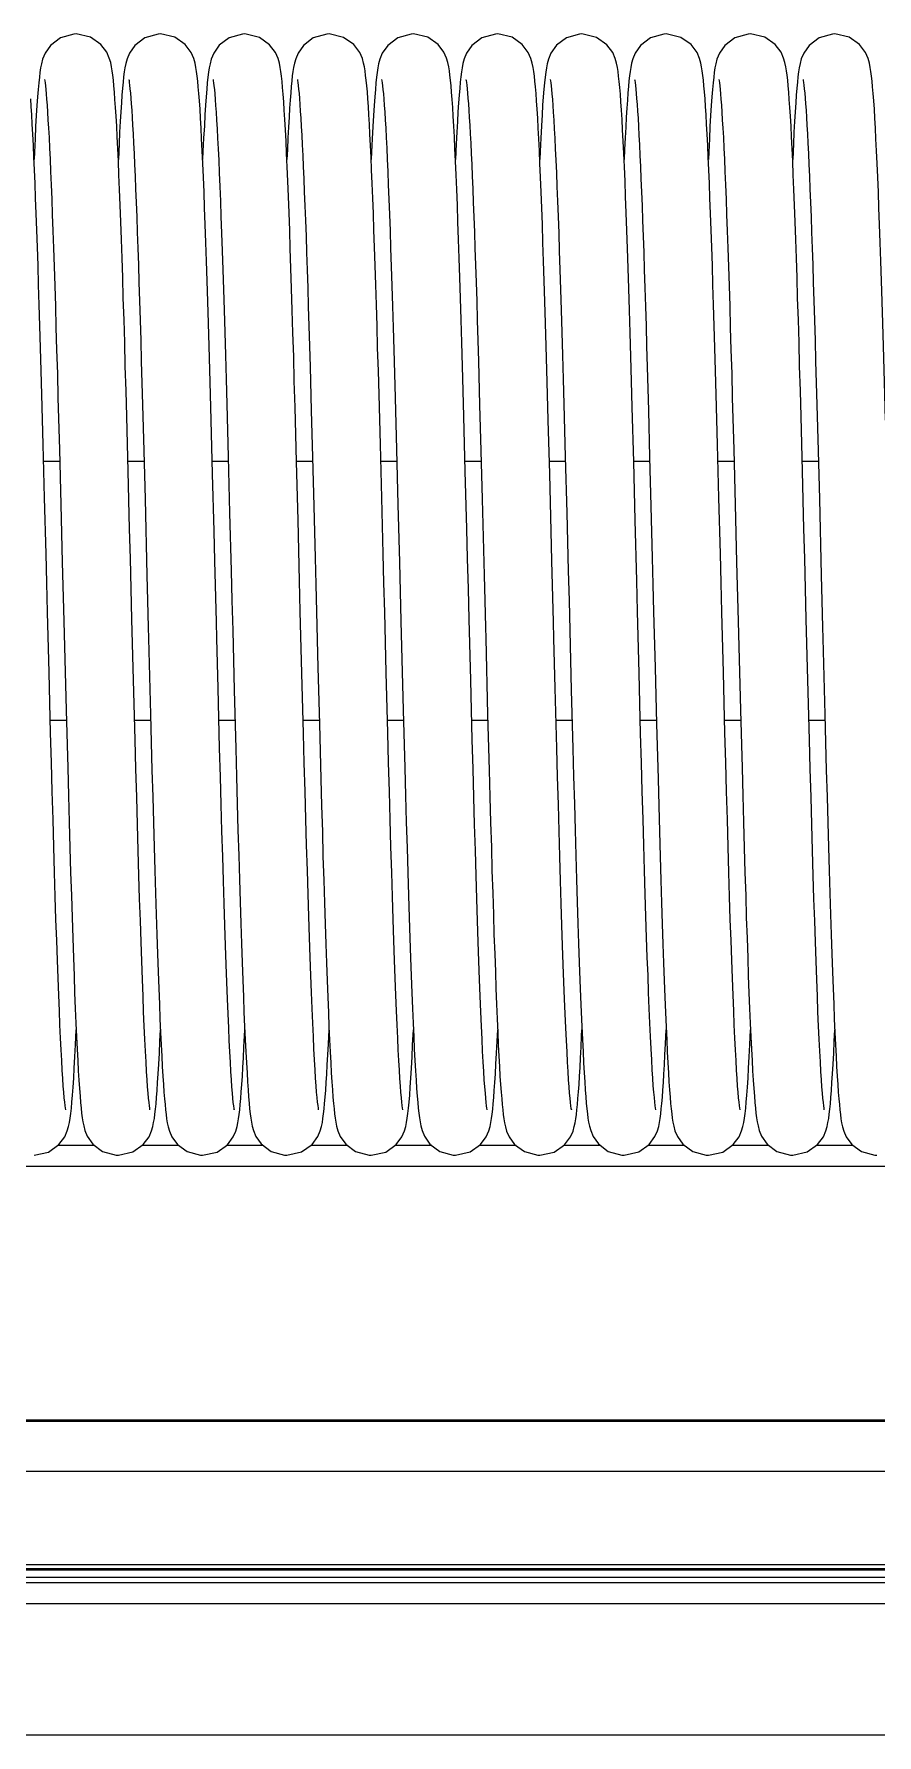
# Model space of a CAD drawing. Header units: millimetres. Extents: x 21899 to 38731, y -5425 to 3612.
# Drawn here: x 24471 to 24551, y -2820.5 to -2658.9 of the extents above; entities that cross this region are included whole.
import ezdxf

# ---------------------------------------------------------------- set-up
doc = ezdxf.new("R2010")
doc.units = ezdxf.units.MM

msp = doc.modelspace()

# ---------------------------------------------------------------- linework, layer by layer
at = {"color": 7, "linetype": 'Continuous'}
for p, q in [((24481.15, -2689.98), (24481.26, -2694.12)), ((24497.16, -2690.53), (24497.28, -2694.68)), ((24513.15, -2689.98), (24513.26, -2694.12)), ((24529.16, -2690.53), (24529.28, -2694.68)), ((24545.15, -2689.98), (24545.26, -2694.12)), ((24471.84, -2697.9), (24471.71, -2693.15)), ((24473.24, -2693.47), (24473.38, -2698.38)), ((24481.26, -2694.12), (24481.38, -2698.51)), ((24489.26, -2694.06), (24489.39, -2699.07)), ((24495.88, -2699.56), (24495.74, -2694.35)), ((24497.28, -2694.68), (24497.39, -2699.1)), ((24503.84, -2697.9), (24503.71, -2693.15)), ((24505.24, -2693.47), (24505.38, -2698.38)), ((24513.26, -2694.12), (24513.38, -2698.51)), ((24521.26, -2694.06), (24521.39, -2699.07)), ((24527.88, -2699.56), (24527.74, -2694.35)), ((24529.28, -2694.68), (24529.39, -2699.1)), ((24535.84, -2697.9), (24535.71, -2693.15)), ((24537.24, -2693.47), (24537.38, -2698.38)), ((24545.26, -2694.12), (24545.38, -2698.51)), ((24479.9, -2700.43), (24479.77, -2695.25)), ((24487.91, -2700.69), (24487.77, -2695.58)), ((24511.9, -2700.43), (24511.77, -2695.25)), ((24519.91, -2700.69), (24519.77, -2695.58)), ((24543.9, -2700.43), (24543.77, -2695.25)), ((24471.97, -2702.96), (24471.84, -2697.9)), ((24503.97, -2702.96), (24503.84, -2697.9)), ((24535.97, -2702.96), (24535.84, -2697.9)), ((24471.88, -2699.47), (24473.4, -2699.47)), ((24473.38, -2698.38), (24473.51, -2703.61)), ((24479.88, -2699.47), (24481.4, -2699.47)), ((24481.38, -2698.51), (24481.5, -2703.1)), ((24487.88, -2699.47), (24489.4, -2699.47)), ((24489.39, -2699.07), (24489.53, -2704.38)), ((24495.88, -2699.47), (24497.4, -2699.47)), ((24496.02, -2705.09), (24495.88, -2699.56)), ((24497.39, -2699.1), (24497.52, -2703.77)), ((24503.88, -2699.47), (24505.4, -2699.47)), ((24505.38, -2698.38), (24505.51, -2703.61)), ((24511.88, -2699.47), (24513.4, -2699.47)), ((24513.38, -2698.51), (24513.5, -2703.1)), ((24519.88, -2699.47), (24521.4, -2699.47)), ((24521.39, -2699.07), (24521.53, -2704.38)), ((24527.88, -2699.47), (24529.4, -2699.47)), ((24528.02, -2705.09), (24527.88, -2699.56)), ((24529.39, -2699.1), (24529.52, -2703.77)), ((24535.88, -2699.47), (24537.4, -2699.47)), ((24537.38, -2698.38), (24537.51, -2703.61)), ((24543.88, -2699.47), (24545.4, -2699.47)), ((24545.38, -2698.51), (24545.5, -2703.1)), ((24473.51, -2703.61), (24473.65, -2709.08)), ((24505.51, -2703.61), (24505.65, -2709.08)), ((24537.51, -2703.61), (24537.65, -2709.08)), ((24480.41, -2720.28), (24480.26, -2714.49)), ((24489.82, -2715.56), (24489.96, -2721.23)), ((24512.41, -2720.28), (24512.26, -2714.49)), ((24521.82, -2715.56), (24521.96, -2721.23)), ((24544.41, -2720.28), (24544.26, -2714.49)), ((24481.84, -2716.32), (24482.02, -2723.53)), ((24488.43, -2721.03), (24488.31, -2716.32)), ((24513.84, -2716.32), (24514.02, -2723.53)), ((24520.43, -2721.03), (24520.31, -2716.32)), ((24545.84, -2716.32), (24546.02, -2723.53)), ((24472.54, -2725.29), (24472.39, -2719.56)), ((24480.56, -2725.96), (24480.41, -2720.28)), ((24496.54, -2725.36), (24496.39, -2719.61)), ((24497.91, -2719.07), (24498.05, -2724.42)), ((24504.54, -2725.29), (24504.39, -2719.56)), ((24512.56, -2725.96), (24512.41, -2720.28)), ((24528.54, -2725.36), (24528.39, -2719.61)), ((24529.91, -2719.07), (24530.05, -2724.42)), ((24536.54, -2725.29), (24536.39, -2719.56)), ((24544.56, -2725.96), (24544.41, -2720.28)), ((24488.58, -2726.75), (24488.43, -2721.03)), ((24489.96, -2721.23), (24490.11, -2726.76)), ((24520.58, -2726.75), (24520.43, -2721.03)), ((24521.96, -2721.23), (24522.11, -2726.76)), ((24474.01, -2723.13), (24474.16, -2728.6)), ((24482.02, -2723.53), (24482.16, -2728.84)), ((24506.01, -2723.13), (24506.16, -2728.6)), ((24514.02, -2723.53), (24514.16, -2728.84)), ((24538.01, -2723.13), (24538.16, -2728.6)), ((24546.02, -2723.53), (24546.16, -2728.84)), ((24472.51, -2724.08), (24474.04, -2724.08)), ((24480.51, -2724.08), (24482.04, -2724.08)), ((24488.51, -2724.08), (24490.04, -2724.08)), ((24496.51, -2724.08), (24498.04, -2724.08)), ((24498.05, -2724.42), (24498.19, -2729.67)), ((24504.51, -2724.08), (24506.04, -2724.08)), ((24512.51, -2724.08), (24514.04, -2724.08)), ((24520.51, -2724.08), (24522.04, -2724.08)), ((24528.51, -2724.08), (24530.04, -2724.08)), ((24530.05, -2724.42), (24530.19, -2729.67)), ((24536.51, -2724.08), (24538.04, -2724.08)), ((24544.51, -2724.08), (24546.04, -2724.08)), ((24476.72, -2764.47), (24473.24, -2764.47)), ((24484.71, -2764.47), (24481.24, -2764.47)), ((24492.72, -2764.47), (24489.24, -2764.47)), ((24500.71, -2764.47), (24497.23, -2764.47)), ((24508.72, -2764.47), (24505.24, -2764.47)), ((24516.71, -2764.47), (24513.24, -2764.47)), ((24524.72, -2764.47), (24521.24, -2764.47)), ((24532.71, -2764.47), (24529.23, -2764.47)), ((24540.72, -2764.47), (24537.24, -2764.47)), ((24548.71, -2764.47), (24545.24, -2764.47)), ((25031.07, -2766.47), (23691.07, -2766.47)), ((25027.76, -2790.56), (22358.76, -2790.56)), ((25041.07, -2795.44), (22324.07, -2795.44)), ((22358.76, -2804.27), (25027.76, -2804.27)), ((22241.07, -2804.64), (25123.07, -2804.64)), ((22358.76, -2805.97), (25027.76, -2805.97)), ((25027.76, -2820.47), (23848.11, -2820.47))]:
    msp.add_line(p, q, dxfattribs=at)
at = {"color": 9, "linetype": 'Continuous'}
for p, q in [((25027.76, -2790.69), (22358.76, -2790.69)), ((22358.76, -2804.77), (25027.76, -2804.77)), ((22358.76, -2805.47), (25027.76, -2805.47)), ((22358.76, -2807.97), (25027.76, -2807.97))]:
    msp.add_line(p, q, dxfattribs=at)
at = {"color": 7, "linetype": 'Continuous'}
for points in [[(24474.97, -2658.91), (24474.75, -2658.92), (24473.48, -2659.28), (24472.54, -2659.99), (24472.01, -2660.74), (24471.78, -2661.31), (24471.67, -2661.75), (24471.59, -2662.14), (24471.53, -2662.56), (24471.47, -2663.02), (24471.41, -2663.56), (24471.36, -2664.18), (24471.3, -2664.89)], [(24478.65, -2665.12), (24478.6, -2664.44), (24478.55, -2663.84), (24478.5, -2663.3), (24478.44, -2662.83), (24478.39, -2662.41), (24478.32, -2662.02), (24478.24, -2661.63), (24478.11, -2661.2), (24477.87, -2660.65), (24477.31, -2659.91), (24476.33, -2659.22), (24474.97, -2658.91)], [(24482.97, -2658.91), (24482.75, -2658.92), (24481.47, -2659.29), (24480.53, -2660), (24480.02, -2660.73), (24479.79, -2661.28), (24479.67, -2661.72), (24479.6, -2662.11), (24479.53, -2662.52), (24479.47, -2662.97), (24479.42, -2663.48), (24479.37, -2664.06), (24479.31, -2664.72)], [(24486.61, -2664.57), (24486.56, -2663.94), (24486.51, -2663.39), (24486.45, -2662.91), (24486.4, -2662.47), (24486.33, -2662.08), (24486.25, -2661.69), (24486.13, -2661.24), (24485.88, -2660.67), (24485.31, -2659.91), (24484.33, -2659.22), (24482.97, -2658.91)], [(24490.97, -2658.91), (24490.75, -2658.92), (24489.49, -2659.28), (24488.55, -2659.98), (24488.02, -2660.73), (24487.79, -2661.31), (24487.67, -2661.74), (24487.59, -2662.13), (24487.53, -2662.55), (24487.47, -2663.01), (24487.41, -2663.55), (24487.36, -2664.16), (24487.3, -2664.87)], [(24494.62, -2664.62), (24494.56, -2663.98), (24494.51, -2663.42), (24494.45, -2662.92), (24494.4, -2662.48), (24494.33, -2662.08), (24494.25, -2661.69), (24494.13, -2661.25), (24493.89, -2660.68), (24493.33, -2659.93), (24492.35, -2659.23), (24490.97, -2658.91)], [(24498.97, -2658.91), (24498.75, -2658.92), (24497.47, -2659.29), (24496.53, -2660), (24496.02, -2660.73), (24495.8, -2661.26), (24495.68, -2661.69), (24495.6, -2662.08), (24495.54, -2662.47), (24495.48, -2662.89), (24495.43, -2663.37), (24495.38, -2663.91), (24495.33, -2664.51), (24495.28, -2665.2)], [(24502.65, -2665.07), (24502.6, -2664.42), (24502.55, -2663.83), (24502.5, -2663.3), (24502.44, -2662.84), (24502.39, -2662.42), (24502.33, -2662.04), (24502.25, -2661.67), (24502.13, -2661.24), (24501.89, -2660.68), (24501.33, -2659.92), (24500.35, -2659.23), (24498.97, -2658.91)], [(24506.97, -2658.91), (24506.75, -2658.92), (24505.48, -2659.28), (24504.54, -2659.99), (24504.01, -2660.74), (24503.78, -2661.31), (24503.67, -2661.75), (24503.59, -2662.14), (24503.53, -2662.56), (24503.47, -2663.02), (24503.41, -2663.56), (24503.36, -2664.18), (24503.3, -2664.89)], [(24510.65, -2665.12), (24510.6, -2664.44), (24510.55, -2663.84), (24510.5, -2663.3), (24510.44, -2662.83), (24510.39, -2662.41), (24510.32, -2662.02), (24510.24, -2661.63), (24510.11, -2661.2), (24509.87, -2660.65), (24509.31, -2659.91), (24508.33, -2659.22), (24506.97, -2658.91)], [(24514.97, -2658.91), (24514.75, -2658.92), (24513.47, -2659.29), (24512.53, -2660), (24512.02, -2660.73), (24511.79, -2661.28), (24511.67, -2661.72), (24511.6, -2662.11), (24511.53, -2662.52), (24511.47, -2662.97), (24511.42, -2663.48), (24511.37, -2664.06), (24511.31, -2664.72)], [(24518.61, -2664.57), (24518.56, -2663.94), (24518.51, -2663.39), (24518.45, -2662.91), (24518.4, -2662.47), (24518.33, -2662.08), (24518.25, -2661.69), (24518.13, -2661.24), (24517.88, -2660.67), (24517.31, -2659.91), (24516.33, -2659.22), (24514.97, -2658.91)], [(24522.97, -2658.91), (24522.75, -2658.92), (24521.49, -2659.28), (24520.55, -2659.98), (24520.02, -2660.73), (24519.79, -2661.31), (24519.67, -2661.74), (24519.59, -2662.13), (24519.53, -2662.55), (24519.47, -2663.01), (24519.41, -2663.55), (24519.36, -2664.16), (24519.3, -2664.87)], [(24526.62, -2664.62), (24526.56, -2663.98), (24526.51, -2663.42), (24526.45, -2662.92), (24526.4, -2662.48), (24526.33, -2662.08), (24526.25, -2661.69), (24526.13, -2661.25), (24525.89, -2660.68), (24525.33, -2659.93), (24524.35, -2659.23), (24522.97, -2658.91)], [(24530.97, -2658.91), (24530.75, -2658.92), (24529.47, -2659.29), (24528.53, -2660), (24528.02, -2660.73), (24527.8, -2661.26), (24527.68, -2661.69), (24527.6, -2662.08), (24527.54, -2662.47), (24527.48, -2662.89), (24527.43, -2663.37), (24527.38, -2663.91), (24527.33, -2664.51), (24527.28, -2665.2)], [(24534.65, -2665.07), (24534.6, -2664.42), (24534.55, -2663.83), (24534.5, -2663.3), (24534.44, -2662.84), (24534.39, -2662.42), (24534.33, -2662.04), (24534.25, -2661.67), (24534.13, -2661.24), (24533.89, -2660.68), (24533.33, -2659.92), (24532.35, -2659.23), (24530.97, -2658.91)], [(24538.97, -2658.91), (24538.75, -2658.92), (24537.48, -2659.28), (24536.54, -2659.99), (24536.01, -2660.74), (24535.78, -2661.31), (24535.67, -2661.75), (24535.59, -2662.14), (24535.53, -2662.56), (24535.47, -2663.02), (24535.41, -2663.56), (24535.36, -2664.18), (24535.3, -2664.89)], [(24542.65, -2665.12), (24542.6, -2664.44), (24542.55, -2663.84), (24542.5, -2663.3), (24542.44, -2662.83), (24542.39, -2662.41), (24542.32, -2662.02), (24542.24, -2661.63), (24542.11, -2661.2), (24541.87, -2660.65), (24541.31, -2659.91), (24540.33, -2659.22), (24538.97, -2658.91)], [(24546.97, -2658.91), (24546.75, -2658.92), (24545.47, -2659.29), (24544.53, -2660), (24544.02, -2660.73), (24543.79, -2661.28), (24543.67, -2661.72), (24543.6, -2662.11), (24543.53, -2662.52), (24543.47, -2662.97), (24543.42, -2663.48), (24543.37, -2664.06), (24543.31, -2664.72)], [(24550.61, -2664.57), (24550.56, -2663.94), (24550.51, -2663.39), (24550.45, -2662.91), (24550.4, -2662.47), (24550.33, -2662.08), (24550.25, -2661.69), (24550.13, -2661.24), (24549.88, -2660.67), (24549.31, -2659.91), (24548.33, -2659.22), (24546.97, -2658.91)], [(24471.96, -2663.24), (24471.98, -2663.35), (24472.01, -2663.54), (24472.04, -2663.82), (24472.08, -2664.17), (24472.12, -2664.6), (24472.16, -2665.1), (24472.2, -2665.67), (24472.25, -2666.32), (24472.29, -2667.05), (24472.34, -2667.86), (24472.39, -2668.75), (24472.44, -2669.74), (24472.49, -2670.81), (24472.54, -2671.98), (24472.59, -2673.24), (24472.65, -2674.6), (24472.7, -2676.05), (24472.76, -2677.6), (24472.81, -2679.24), (24472.87, -2680.99), (24472.93, -2682.82), (24472.99, -2684.76), (24473.05, -2686.79), (24473.11, -2688.92), (24473.18, -2691.15), (24473.24, -2693.47)], [(24479.96, -2663.23), (24479.96, -2663.24), (24479.98, -2663.33), (24480, -2663.51), (24480.04, -2663.78), (24480.07, -2664.12), (24480.11, -2664.52), (24480.15, -2665), (24480.19, -2665.54), (24480.24, -2666.15), (24480.28, -2666.83), (24480.32, -2667.58), (24480.37, -2668.4), (24480.42, -2669.29), (24480.46, -2670.26), (24480.51, -2671.31), (24480.56, -2672.43), (24480.61, -2673.63), (24480.66, -2674.92), (24480.71, -2676.28), (24480.76, -2677.72), (24480.81, -2679.24), (24480.87, -2680.84), (24480.92, -2682.52), (24480.98, -2684.27), (24481.03, -2686.1), (24481.09, -2688.01), (24481.15, -2689.98)], [(24487.96, -2663.24), (24487.98, -2663.35), (24488.01, -2663.55), (24488.04, -2663.83), (24488.08, -2664.18), (24488.12, -2664.61), (24488.16, -2665.12), (24488.2, -2665.69), (24488.25, -2666.35), (24488.3, -2667.09), (24488.34, -2667.91), (24488.39, -2668.81), (24488.44, -2669.82), (24488.49, -2670.91), (24488.55, -2672.1), (24488.6, -2673.39), (24488.65, -2674.78), (24488.71, -2676.26), (24488.77, -2677.84), (24488.82, -2679.52), (24488.88, -2681.3), (24488.94, -2683.18), (24489, -2685.15), (24489.07, -2687.23), (24489.13, -2689.41), (24489.19, -2691.69), (24489.26, -2694.06)], [(24495.96, -2663.24), (24495.98, -2663.34), (24496.01, -2663.53), (24496.04, -2663.8), (24496.08, -2664.15), (24496.12, -2664.57), (24496.16, -2665.05), (24496.2, -2665.61), (24496.24, -2666.23), (24496.29, -2666.92), (24496.33, -2667.69), (24496.38, -2668.53), (24496.42, -2669.44), (24496.47, -2670.44), (24496.52, -2671.51), (24496.57, -2672.67), (24496.62, -2673.91), (24496.67, -2675.23), (24496.72, -2676.63), (24496.78, -2678.11), (24496.83, -2679.67), (24496.88, -2681.31), (24496.94, -2683.01), (24496.99, -2684.79), (24497.05, -2686.63), (24497.1, -2688.55), (24497.16, -2690.53)], [(24503.96, -2663.24), (24503.98, -2663.35), (24504.01, -2663.54), (24504.04, -2663.82), (24504.08, -2664.17), (24504.12, -2664.6), (24504.16, -2665.1), (24504.2, -2665.67), (24504.25, -2666.32), (24504.29, -2667.05), (24504.34, -2667.86), (24504.39, -2668.75), (24504.44, -2669.74), (24504.49, -2670.81), (24504.54, -2671.98), (24504.59, -2673.24), (24504.65, -2674.6), (24504.7, -2676.05), (24504.76, -2677.6), (24504.81, -2679.24), (24504.87, -2680.99), (24504.93, -2682.82), (24504.99, -2684.76), (24505.05, -2686.79), (24505.11, -2688.92), (24505.18, -2691.15), (24505.24, -2693.47)], [(24511.96, -2663.23), (24511.96, -2663.24), (24511.98, -2663.33), (24512, -2663.51), (24512.04, -2663.78), (24512.07, -2664.12), (24512.11, -2664.52), (24512.15, -2665), (24512.19, -2665.54), (24512.24, -2666.15), (24512.28, -2666.83), (24512.32, -2667.58), (24512.37, -2668.4), (24512.42, -2669.29), (24512.46, -2670.26), (24512.51, -2671.31), (24512.56, -2672.43), (24512.61, -2673.63), (24512.66, -2674.92), (24512.71, -2676.28), (24512.76, -2677.72), (24512.81, -2679.24), (24512.87, -2680.84), (24512.92, -2682.52), (24512.98, -2684.27), (24513.03, -2686.1), (24513.09, -2688.01), (24513.15, -2689.98)], [(24519.96, -2663.24), (24519.98, -2663.35), (24520.01, -2663.55), (24520.04, -2663.83), (24520.08, -2664.18), (24520.12, -2664.61), (24520.16, -2665.12), (24520.2, -2665.69), (24520.25, -2666.35), (24520.3, -2667.09), (24520.34, -2667.91), (24520.39, -2668.81), (24520.44, -2669.82), (24520.49, -2670.91), (24520.55, -2672.1), (24520.6, -2673.39), (24520.65, -2674.78), (24520.71, -2676.26), (24520.77, -2677.84), (24520.82, -2679.52), (24520.88, -2681.3), (24520.94, -2683.18), (24521, -2685.15), (24521.07, -2687.23), (24521.13, -2689.41), (24521.19, -2691.69), (24521.26, -2694.06)], [(24527.96, -2663.24), (24527.98, -2663.34), (24528.01, -2663.53), (24528.04, -2663.8), (24528.08, -2664.15), (24528.12, -2664.57), (24528.16, -2665.05), (24528.2, -2665.61), (24528.24, -2666.23), (24528.29, -2666.92), (24528.33, -2667.69), (24528.38, -2668.53), (24528.42, -2669.44), (24528.47, -2670.44), (24528.52, -2671.51), (24528.57, -2672.67), (24528.62, -2673.91), (24528.67, -2675.23), (24528.72, -2676.63), (24528.78, -2678.11), (24528.83, -2679.67), (24528.88, -2681.31), (24528.94, -2683.01), (24528.99, -2684.79), (24529.05, -2686.63), (24529.1, -2688.55), (24529.16, -2690.53)], [(24535.96, -2663.24), (24535.98, -2663.35), (24536.01, -2663.54), (24536.04, -2663.82), (24536.08, -2664.17), (24536.12, -2664.6), (24536.16, -2665.1), (24536.2, -2665.67), (24536.25, -2666.32), (24536.29, -2667.05), (24536.34, -2667.86), (24536.39, -2668.75), (24536.44, -2669.74), (24536.49, -2670.81), (24536.54, -2671.98), (24536.59, -2673.24), (24536.65, -2674.6), (24536.7, -2676.05), (24536.76, -2677.6), (24536.81, -2679.24), (24536.87, -2680.99), (24536.93, -2682.82), (24536.99, -2684.76), (24537.05, -2686.79), (24537.11, -2688.92), (24537.18, -2691.15), (24537.24, -2693.47)], [(24543.96, -2663.23), (24543.96, -2663.24), (24543.98, -2663.33), (24544, -2663.51), (24544.04, -2663.78), (24544.07, -2664.12), (24544.11, -2664.52), (24544.15, -2665), (24544.19, -2665.54), (24544.24, -2666.15), (24544.28, -2666.83), (24544.32, -2667.58), (24544.37, -2668.4), (24544.42, -2669.29), (24544.46, -2670.26), (24544.51, -2671.31), (24544.56, -2672.43), (24544.61, -2673.63), (24544.66, -2674.92), (24544.71, -2676.28), (24544.76, -2677.72), (24544.81, -2679.24), (24544.87, -2680.84), (24544.92, -2682.52), (24544.98, -2684.27), (24545.03, -2686.1), (24545.09, -2688.01), (24545.15, -2689.98)], [(24471.71, -2693.15), (24471.65, -2690.89), (24471.58, -2688.72), (24471.52, -2686.63), (24471.46, -2684.64), (24471.4, -2682.73), (24471.35, -2680.91), (24471.29, -2679.17), (24471.23, -2677.53), (24471.18, -2675.97), (24471.12, -2674.5), (24471.07, -2673.12), (24471.01, -2671.82), (24470.96, -2670.61), (24470.91, -2669.49), (24470.85, -2668.44), (24470.8, -2667.48), (24470.75, -2666.6), (24470.7, -2665.8), (24470.65, -2665.07)], [(24471.3, -2664.89), (24471.24, -2665.71), (24471.18, -2666.64), (24471.12, -2667.69), (24471.06, -2668.86), (24471, -2670.15), (24470.97, -2670.84)], [(24479.77, -2695.25), (24479.7, -2692.8), (24479.63, -2690.46), (24479.57, -2688.21), (24479.51, -2686.05), (24479.44, -2684), (24479.38, -2682.05), (24479.32, -2680.19), (24479.26, -2678.43), (24479.2, -2676.75), (24479.15, -2675.18), (24479.09, -2673.69), (24479.03, -2672.3), (24478.98, -2671), (24478.92, -2669.79), (24478.86, -2668.68), (24478.81, -2667.65), (24478.76, -2666.72), (24478.7, -2665.88), (24478.65, -2665.12)], [(24479.31, -2664.72), (24479.26, -2665.46), (24479.2, -2666.29), (24479.15, -2667.21), (24479.09, -2668.23), (24479.04, -2669.35), (24478.97, -2670.83)], [(24487.77, -2695.58), (24487.71, -2693.14), (24487.64, -2690.8), (24487.58, -2688.55), (24487.52, -2686.39), (24487.45, -2684.33), (24487.39, -2682.35), (24487.33, -2680.48), (24487.27, -2678.7), (24487.21, -2677.01), (24487.15, -2675.42), (24487.1, -2673.92), (24487.04, -2672.52), (24486.98, -2671.21), (24486.93, -2670), (24486.87, -2668.87), (24486.82, -2667.84), (24486.77, -2666.9), (24486.72, -2666.04), (24486.66, -2665.26), (24486.61, -2664.57)], [(24487.3, -2664.87), (24487.24, -2665.68), (24487.18, -2666.6), (24487.13, -2667.64), (24487.06, -2668.8), (24487, -2670.08), (24486.97, -2670.84)], [(24495.74, -2694.35), (24495.67, -2691.89), (24495.61, -2689.54), (24495.54, -2687.29), (24495.48, -2685.14), (24495.41, -2683.09), (24495.35, -2681.15), (24495.29, -2679.3), (24495.23, -2677.56), (24495.17, -2675.91), (24495.11, -2674.36), (24495.06, -2672.9), (24495, -2671.54), (24494.94, -2670.27), (24494.89, -2669.1), (24494.83, -2668.02), (24494.78, -2667.04), (24494.72, -2666.15), (24494.67, -2665.34), (24494.62, -2664.62)], [(24495.28, -2665.2), (24495.22, -2665.96), (24495.17, -2666.81), (24495.12, -2667.75), (24495.07, -2668.77), (24495.01, -2669.89), (24494.97, -2670.84)], [(24503.71, -2693.15), (24503.65, -2690.89), (24503.58, -2688.72), (24503.52, -2686.63), (24503.46, -2684.64), (24503.4, -2682.73), (24503.35, -2680.91), (24503.29, -2679.17), (24503.23, -2677.53), (24503.18, -2675.97), (24503.12, -2674.5), (24503.07, -2673.12), (24503.01, -2671.82), (24502.96, -2670.61), (24502.91, -2669.49), (24502.85, -2668.44), (24502.8, -2667.48), (24502.75, -2666.6), (24502.7, -2665.8), (24502.65, -2665.07)], [(24503.3, -2664.89), (24503.24, -2665.71), (24503.18, -2666.64), (24503.12, -2667.69), (24503.06, -2668.86), (24503, -2670.15), (24502.97, -2670.84)], [(24511.77, -2695.25), (24511.7, -2692.8), (24511.63, -2690.46), (24511.57, -2688.21), (24511.51, -2686.05), (24511.44, -2684), (24511.38, -2682.05), (24511.32, -2680.19), (24511.26, -2678.43), (24511.2, -2676.75), (24511.15, -2675.18), (24511.09, -2673.69), (24511.03, -2672.3), (24510.98, -2671), (24510.92, -2669.79), (24510.86, -2668.68), (24510.81, -2667.65), (24510.76, -2666.72), (24510.7, -2665.88), (24510.65, -2665.12)], [(24511.31, -2664.72), (24511.26, -2665.46), (24511.2, -2666.29), (24511.15, -2667.21), (24511.09, -2668.23), (24511.04, -2669.35), (24510.97, -2670.83)], [(24519.77, -2695.58), (24519.71, -2693.14), (24519.64, -2690.8), (24519.58, -2688.55), (24519.52, -2686.39), (24519.45, -2684.33), (24519.39, -2682.35), (24519.33, -2680.48), (24519.27, -2678.7), (24519.21, -2677.01), (24519.15, -2675.42), (24519.1, -2673.92), (24519.04, -2672.52), (24518.98, -2671.21), (24518.93, -2670), (24518.87, -2668.87), (24518.82, -2667.84), (24518.77, -2666.9), (24518.72, -2666.04), (24518.66, -2665.26), (24518.61, -2664.57)], [(24519.3, -2664.87), (24519.24, -2665.68), (24519.18, -2666.6), (24519.13, -2667.64), (24519.06, -2668.8), (24519, -2670.08), (24518.97, -2670.84)], [(24527.74, -2694.35), (24527.67, -2691.89), (24527.61, -2689.54), (24527.54, -2687.29), (24527.48, -2685.14), (24527.41, -2683.09), (24527.35, -2681.15), (24527.29, -2679.3), (24527.23, -2677.56), (24527.17, -2675.91), (24527.11, -2674.36), (24527.06, -2672.9), (24527, -2671.54), (24526.94, -2670.27), (24526.89, -2669.1), (24526.83, -2668.02), (24526.78, -2667.04), (24526.72, -2666.15), (24526.67, -2665.34), (24526.62, -2664.62)], [(24527.28, -2665.2), (24527.22, -2665.96), (24527.17, -2666.81), (24527.12, -2667.75), (24527.07, -2668.77), (24527.01, -2669.89), (24526.97, -2670.84)], [(24535.71, -2693.15), (24535.65, -2690.89), (24535.58, -2688.72), (24535.52, -2686.63), (24535.46, -2684.64), (24535.4, -2682.73), (24535.35, -2680.91), (24535.29, -2679.17), (24535.23, -2677.53), (24535.18, -2675.97), (24535.12, -2674.5), (24535.07, -2673.12), (24535.01, -2671.82), (24534.96, -2670.61), (24534.91, -2669.49), (24534.85, -2668.44), (24534.8, -2667.48), (24534.75, -2666.6), (24534.7, -2665.8), (24534.65, -2665.07)], [(24535.3, -2664.89), (24535.24, -2665.71), (24535.18, -2666.64), (24535.12, -2667.69), (24535.06, -2668.86), (24535, -2670.15), (24534.97, -2670.84)], [(24543.77, -2695.25), (24543.7, -2692.8), (24543.63, -2690.46), (24543.57, -2688.21), (24543.51, -2686.05), (24543.44, -2684), (24543.38, -2682.05), (24543.32, -2680.19), (24543.26, -2678.43), (24543.2, -2676.75), (24543.15, -2675.18), (24543.09, -2673.69), (24543.03, -2672.3), (24542.98, -2671), (24542.92, -2669.79), (24542.86, -2668.68), (24542.81, -2667.65), (24542.76, -2666.72), (24542.7, -2665.88), (24542.65, -2665.12)], [(24543.31, -2664.72), (24543.26, -2665.46), (24543.2, -2666.29), (24543.15, -2667.21), (24543.09, -2668.23), (24543.04, -2669.35), (24542.97, -2670.83)], [(24551.77, -2695.58), (24551.71, -2693.14), (24551.64, -2690.8), (24551.58, -2688.55), (24551.52, -2686.39), (24551.45, -2684.33), (24551.39, -2682.35), (24551.33, -2680.48), (24551.27, -2678.7), (24551.21, -2677.01), (24551.15, -2675.42), (24551.1, -2673.92), (24551.04, -2672.52), (24550.98, -2671.21), (24550.93, -2670), (24550.87, -2668.87), (24550.82, -2667.84), (24550.77, -2666.9), (24550.72, -2666.04), (24550.66, -2665.26), (24550.61, -2664.57)], [(24480.26, -2714.49), (24480.19, -2711.6), (24480.12, -2708.74), (24480.04, -2705.91), (24479.9, -2700.43)], [(24488.12, -2708.94), (24488.05, -2706.12), (24487.91, -2700.69)], [(24512.26, -2714.49), (24512.19, -2711.6), (24512.12, -2708.74), (24512.04, -2705.91), (24511.9, -2700.43)], [(24520.12, -2708.94), (24520.05, -2706.12), (24519.91, -2700.69)], [(24544.26, -2714.49), (24544.19, -2711.6), (24544.12, -2708.74), (24544.04, -2705.91), (24543.9, -2700.43)], [(24472.39, -2719.56), (24472.25, -2713.84), (24472.18, -2711.04), (24472.11, -2708.29), (24471.97, -2702.96)], [(24481.5, -2703.1), (24481.68, -2710.3), (24481.75, -2712.76), (24481.81, -2715.24), (24481.84, -2716.32)], [(24489.53, -2704.38), (24489.67, -2709.91), (24489.75, -2712.73), (24489.82, -2715.56)], [(24497.52, -2703.77), (24497.64, -2708.68), (24497.71, -2711.21), (24497.77, -2713.79), (24497.91, -2719.07)], [(24504.39, -2719.56), (24504.25, -2713.84), (24504.18, -2711.04), (24504.11, -2708.29), (24503.97, -2702.96)], [(24513.5, -2703.1), (24513.68, -2710.3), (24513.75, -2712.76), (24513.81, -2715.24), (24513.84, -2716.32)], [(24521.53, -2704.38), (24521.67, -2709.91), (24521.75, -2712.73), (24521.82, -2715.56)], [(24529.52, -2703.77), (24529.64, -2708.68), (24529.71, -2711.21), (24529.77, -2713.79), (24529.91, -2719.07)], [(24536.39, -2719.56), (24536.25, -2713.84), (24536.18, -2711.04), (24536.11, -2708.29), (24535.97, -2702.96)], [(24545.5, -2703.1), (24545.68, -2710.3), (24545.75, -2712.76), (24545.81, -2715.24), (24545.84, -2716.32)], [(24496.39, -2719.61), (24496.24, -2713.76), (24496.17, -2710.84), (24496.02, -2705.09)], [(24528.39, -2719.61), (24528.24, -2713.76), (24528.17, -2710.84), (24528.02, -2705.09)], [(24473.65, -2709.08), (24473.79, -2714.68), (24474.01, -2723.13)], [(24488.31, -2716.32), (24488.27, -2714.75), (24488.12, -2708.94)], [(24505.65, -2709.08), (24505.79, -2714.68), (24506.01, -2723.13)], [(24520.31, -2716.32), (24520.27, -2714.75), (24520.12, -2708.94)], [(24537.65, -2709.08), (24537.79, -2714.68), (24538.01, -2723.13)], [(24473.97, -2761.08), (24473.97, -2761.07), (24473.95, -2760.93), (24473.92, -2760.69), (24473.88, -2760.36), (24473.84, -2759.94), (24473.79, -2759.43), (24473.74, -2758.83), (24473.7, -2758.13), (24473.64, -2757.32), (24473.59, -2756.42), (24473.54, -2755.4), (24473.48, -2754.27), (24473.42, -2753.03), (24473.37, -2751.68), (24473.31, -2750.2), (24473.25, -2748.6), (24473.18, -2746.87), (24473.12, -2745.01), (24473.05, -2743), (24472.98, -2740.84), (24472.91, -2738.54), (24472.84, -2736.1), (24472.77, -2733.53), (24472.69, -2730.87), (24472.62, -2728.11), (24472.54, -2725.29)], [(24497.97, -2761.08), (24497.97, -2761.07), (24497.95, -2760.93), (24497.92, -2760.69), (24497.88, -2760.35), (24497.84, -2759.93), (24497.79, -2759.42), (24497.74, -2758.81), (24497.69, -2758.1), (24497.64, -2757.28), (24497.59, -2756.34), (24497.53, -2755.29), (24497.48, -2754.13), (24497.42, -2752.85), (24497.36, -2751.46), (24497.3, -2749.95), (24497.24, -2748.33), (24497.17, -2746.58), (24497.11, -2744.71), (24497.04, -2742.72), (24496.98, -2740.6), (24496.91, -2738.35), (24496.84, -2735.97), (24496.77, -2733.47), (24496.69, -2730.86), (24496.62, -2728.15), (24496.54, -2725.36)], [(24505.97, -2761.08), (24505.97, -2761.07), (24505.95, -2760.93), (24505.92, -2760.69), (24505.88, -2760.36), (24505.84, -2759.94), (24505.79, -2759.43), (24505.74, -2758.83), (24505.7, -2758.13), (24505.64, -2757.32), (24505.59, -2756.42), (24505.54, -2755.4), (24505.48, -2754.27), (24505.42, -2753.03), (24505.37, -2751.68), (24505.31, -2750.2), (24505.25, -2748.6), (24505.18, -2746.87), (24505.12, -2745.01), (24505.05, -2743), (24504.98, -2740.84), (24504.91, -2738.54), (24504.84, -2736.1), (24504.77, -2733.53), (24504.69, -2730.87), (24504.62, -2728.11), (24504.54, -2725.29)], [(24529.97, -2761.08), (24529.97, -2761.07), (24529.95, -2760.93), (24529.92, -2760.69), (24529.88, -2760.35), (24529.84, -2759.93), (24529.79, -2759.42), (24529.74, -2758.81), (24529.69, -2758.1), (24529.64, -2757.28), (24529.59, -2756.34), (24529.53, -2755.29), (24529.48, -2754.13), (24529.42, -2752.85), (24529.36, -2751.46), (24529.3, -2749.95), (24529.24, -2748.33), (24529.17, -2746.58), (24529.11, -2744.71), (24529.04, -2742.72), (24528.98, -2740.6), (24528.91, -2738.35), (24528.84, -2735.97), (24528.77, -2733.47), (24528.69, -2730.86), (24528.62, -2728.15), (24528.54, -2725.36)], [(24537.97, -2761.08), (24537.97, -2761.07), (24537.95, -2760.93), (24537.92, -2760.69), (24537.88, -2760.36), (24537.84, -2759.94), (24537.79, -2759.43), (24537.74, -2758.83), (24537.7, -2758.13), (24537.64, -2757.32), (24537.59, -2756.42), (24537.54, -2755.4), (24537.48, -2754.27), (24537.42, -2753.03), (24537.37, -2751.68), (24537.31, -2750.2), (24537.25, -2748.6), (24537.18, -2746.87), (24537.12, -2745.01), (24537.05, -2743), (24536.98, -2740.84), (24536.91, -2738.54), (24536.84, -2736.1), (24536.77, -2733.53), (24536.69, -2730.87), (24536.62, -2728.11), (24536.54, -2725.29)], [(24481.97, -2761.08), (24481.97, -2761.07), (24481.95, -2760.94), (24481.92, -2760.71), (24481.88, -2760.39), (24481.84, -2759.99), (24481.8, -2759.5), (24481.75, -2758.92), (24481.7, -2758.23), (24481.65, -2757.45), (24481.6, -2756.54), (24481.54, -2755.53), (24481.49, -2754.39), (24481.43, -2753.14), (24481.37, -2751.78), (24481.31, -2750.3), (24481.25, -2748.7), (24481.19, -2746.98), (24481.12, -2745.13), (24481.06, -2743.15), (24480.99, -2741.05), (24480.92, -2738.82), (24480.85, -2736.46), (24480.78, -2733.99), (24480.71, -2731.4), (24480.63, -2728.72), (24480.56, -2725.96)], [(24489.97, -2761.07), (24489.97, -2761.08), (24489.97, -2761.07), (24489.95, -2760.95), (24489.92, -2760.72), (24489.88, -2760.4), (24489.84, -2759.99), (24489.8, -2759.5), (24489.75, -2758.91), (24489.7, -2758.23), (24489.65, -2757.45), (24489.6, -2756.57), (24489.55, -2755.59), (24489.49, -2754.5), (24489.44, -2753.3), (24489.38, -2751.98), (24489.32, -2750.54), (24489.26, -2748.98), (24489.2, -2747.29), (24489.13, -2745.49), (24489.07, -2743.56), (24489, -2741.5), (24488.94, -2739.33), (24488.87, -2737.03), (24488.8, -2734.62), (24488.73, -2732.1), (24488.65, -2729.48), (24488.58, -2726.75)], [(24490.11, -2726.76), (24490.18, -2729.44), (24490.25, -2732.04), (24490.32, -2734.54), (24490.39, -2736.93), (24490.46, -2739.2), (24490.52, -2741.35), (24490.59, -2743.38), (24490.65, -2745.3), (24490.71, -2747.1), (24490.78, -2748.78), (24490.84, -2750.35), (24490.89, -2751.81), (24490.95, -2753.17), (24491.01, -2754.42), (24491.07, -2755.57), (24491.12, -2756.62), (24491.18, -2757.57), (24491.23, -2758.43), (24491.28, -2759.19)], [(24513.97, -2761.08), (24513.97, -2761.07), (24513.95, -2760.94), (24513.92, -2760.71), (24513.88, -2760.39), (24513.84, -2759.99), (24513.8, -2759.5), (24513.75, -2758.92), (24513.7, -2758.23), (24513.65, -2757.45), (24513.6, -2756.54), (24513.54, -2755.53), (24513.49, -2754.39), (24513.43, -2753.14), (24513.37, -2751.78), (24513.31, -2750.3), (24513.25, -2748.7), (24513.19, -2746.98), (24513.12, -2745.13), (24513.06, -2743.15), (24512.99, -2741.05), (24512.92, -2738.82), (24512.85, -2736.46), (24512.78, -2733.99), (24512.71, -2731.4), (24512.63, -2728.72), (24512.56, -2725.96)], [(24521.97, -2761.07), (24521.97, -2761.08), (24521.97, -2761.07), (24521.95, -2760.95), (24521.92, -2760.72), (24521.88, -2760.4), (24521.84, -2759.99), (24521.8, -2759.5), (24521.75, -2758.91), (24521.7, -2758.23), (24521.65, -2757.45), (24521.6, -2756.57), (24521.55, -2755.59), (24521.49, -2754.5), (24521.44, -2753.3), (24521.38, -2751.98), (24521.32, -2750.54), (24521.26, -2748.98), (24521.2, -2747.29), (24521.13, -2745.49), (24521.07, -2743.56), (24521, -2741.5), (24520.94, -2739.33), (24520.87, -2737.03), (24520.8, -2734.62), (24520.73, -2732.1), (24520.65, -2729.48), (24520.58, -2726.75)], [(24522.11, -2726.76), (24522.18, -2729.44), (24522.25, -2732.04), (24522.32, -2734.54), (24522.39, -2736.93), (24522.46, -2739.2), (24522.52, -2741.35), (24522.59, -2743.38), (24522.65, -2745.3), (24522.71, -2747.1), (24522.78, -2748.78), (24522.84, -2750.35), (24522.89, -2751.81), (24522.95, -2753.17), (24523.01, -2754.42), (24523.07, -2755.57), (24523.12, -2756.62), (24523.18, -2757.57), (24523.23, -2758.43), (24523.28, -2759.19)], [(24545.97, -2761.08), (24545.97, -2761.07), (24545.95, -2760.94), (24545.92, -2760.71), (24545.88, -2760.39), (24545.84, -2759.99), (24545.8, -2759.5), (24545.75, -2758.92), (24545.7, -2758.23), (24545.65, -2757.45), (24545.6, -2756.54), (24545.54, -2755.53), (24545.49, -2754.39), (24545.43, -2753.14), (24545.37, -2751.78), (24545.31, -2750.3), (24545.25, -2748.7), (24545.19, -2746.98), (24545.12, -2745.13), (24545.06, -2743.15), (24544.99, -2741.05), (24544.92, -2738.82), (24544.85, -2736.46), (24544.78, -2733.99), (24544.71, -2731.4), (24544.63, -2728.72), (24544.56, -2725.96)], [(24474.16, -2728.6), (24474.23, -2731.23), (24474.3, -2733.77), (24474.37, -2736.21), (24474.44, -2738.54), (24474.51, -2740.75), (24474.57, -2742.83), (24474.64, -2744.8), (24474.7, -2746.64), (24474.76, -2748.37), (24474.82, -2749.98), (24474.88, -2751.48), (24474.94, -2752.87), (24475, -2754.16), (24475.05, -2755.34), (24475.11, -2756.42), (24475.17, -2757.4), (24475.22, -2758.29), (24475.27, -2759.08), (24475.33, -2759.78)], [(24506.16, -2728.6), (24506.23, -2731.23), (24506.3, -2733.77), (24506.37, -2736.21), (24506.44, -2738.54), (24506.51, -2740.75), (24506.57, -2742.83), (24506.64, -2744.8), (24506.7, -2746.64), (24506.76, -2748.37), (24506.82, -2749.98), (24506.88, -2751.48), (24506.94, -2752.87), (24507, -2754.16), (24507.05, -2755.34), (24507.11, -2756.42), (24507.17, -2757.4), (24507.22, -2758.29), (24507.27, -2759.08), (24507.33, -2759.78)], [(24538.16, -2728.6), (24538.23, -2731.23), (24538.3, -2733.77), (24538.37, -2736.21), (24538.44, -2738.54), (24538.51, -2740.75), (24538.57, -2742.83), (24538.64, -2744.8), (24538.7, -2746.64), (24538.76, -2748.37), (24538.82, -2749.98), (24538.88, -2751.48), (24538.94, -2752.87), (24539, -2754.16), (24539.05, -2755.34), (24539.11, -2756.42), (24539.17, -2757.4), (24539.22, -2758.29), (24539.27, -2759.08), (24539.33, -2759.78)], [(24482.16, -2728.84), (24482.23, -2731.37), (24482.3, -2733.8), (24482.37, -2736.14), (24482.43, -2738.37), (24482.5, -2740.5), (24482.56, -2742.53), (24482.62, -2744.45), (24482.69, -2746.27), (24482.75, -2747.97), (24482.81, -2749.57), (24482.86, -2751.06), (24482.92, -2752.45), (24482.98, -2753.74), (24483.03, -2754.92), (24483.09, -2756.01), (24483.14, -2756.99), (24483.19, -2757.88), (24483.25, -2758.69), (24483.3, -2759.4)], [(24498.19, -2729.67), (24498.26, -2732.21), (24498.33, -2734.67), (24498.39, -2737.04), (24498.46, -2739.29), (24498.53, -2741.42), (24498.59, -2743.44), (24498.65, -2745.35), (24498.72, -2747.14), (24498.78, -2748.82), (24498.84, -2750.39), (24498.9, -2751.84), (24498.95, -2753.2), (24499.01, -2754.45), (24499.07, -2755.59), (24499.12, -2756.64), (24499.18, -2757.59), (24499.23, -2758.44), (24499.28, -2759.2)], [(24514.16, -2728.84), (24514.23, -2731.37), (24514.3, -2733.8), (24514.37, -2736.14), (24514.43, -2738.37), (24514.5, -2740.5), (24514.56, -2742.53), (24514.62, -2744.45), (24514.69, -2746.27), (24514.75, -2747.97), (24514.81, -2749.57), (24514.86, -2751.06), (24514.92, -2752.45), (24514.98, -2753.74), (24515.03, -2754.92), (24515.09, -2756.01), (24515.14, -2756.99), (24515.19, -2757.88), (24515.25, -2758.69), (24515.3, -2759.4)], [(24530.19, -2729.67), (24530.26, -2732.21), (24530.33, -2734.67), (24530.39, -2737.04), (24530.46, -2739.29), (24530.53, -2741.42), (24530.59, -2743.44), (24530.65, -2745.35), (24530.72, -2747.14), (24530.78, -2748.82), (24530.84, -2750.39), (24530.9, -2751.84), (24530.95, -2753.2), (24531.01, -2754.45), (24531.07, -2755.59), (24531.12, -2756.64), (24531.18, -2757.59), (24531.23, -2758.44), (24531.28, -2759.2)], [(24546.16, -2728.84), (24546.23, -2731.37), (24546.3, -2733.8), (24546.37, -2736.14), (24546.43, -2738.37), (24546.5, -2740.5), (24546.56, -2742.53), (24546.62, -2744.45), (24546.69, -2746.27), (24546.75, -2747.97), (24546.81, -2749.57), (24546.86, -2751.06), (24546.92, -2752.45), (24546.98, -2753.74), (24547.03, -2754.92), (24547.09, -2756.01), (24547.14, -2756.99), (24547.19, -2757.88), (24547.25, -2758.69), (24547.3, -2759.4)], [(24474.62, -2759.7), (24474.67, -2758.94), (24474.73, -2758.08), (24474.79, -2757.13), (24474.84, -2756.07), (24474.9, -2754.91), (24474.97, -2753.49)], [(24482.65, -2759.26), (24482.7, -2758.51), (24482.75, -2757.68), (24482.81, -2756.75), (24482.86, -2755.71), (24482.92, -2754.57), (24482.97, -2753.49)], [(24490.64, -2759.38), (24490.69, -2758.68), (24490.74, -2757.9), (24490.79, -2757.06), (24490.84, -2756.14), (24490.89, -2755.14), (24490.94, -2754.06), (24490.97, -2753.49)], [(24498.65, -2759.24), (24498.7, -2758.51), (24498.75, -2757.71), (24498.8, -2756.82), (24498.85, -2755.87), (24498.91, -2754.83), (24498.97, -2753.49)], [(24506.62, -2759.7), (24506.67, -2758.94), (24506.73, -2758.08), (24506.79, -2757.13), (24506.84, -2756.07), (24506.9, -2754.91), (24506.97, -2753.49)], [(24514.65, -2759.26), (24514.7, -2758.51), (24514.75, -2757.68), (24514.81, -2756.75), (24514.86, -2755.71), (24514.92, -2754.57), (24514.97, -2753.49)], [(24522.64, -2759.38), (24522.69, -2758.68), (24522.74, -2757.9), (24522.79, -2757.06), (24522.84, -2756.14), (24522.89, -2755.14), (24522.94, -2754.06), (24522.97, -2753.49)], [(24530.65, -2759.24), (24530.7, -2758.51), (24530.75, -2757.71), (24530.8, -2756.82), (24530.85, -2755.87), (24530.91, -2754.83), (24530.97, -2753.49)], [(24538.62, -2759.7), (24538.67, -2758.94), (24538.73, -2758.08), (24538.79, -2757.13), (24538.84, -2756.07), (24538.9, -2754.91), (24538.97, -2753.49)], [(24546.65, -2759.26), (24546.7, -2758.51), (24546.75, -2757.68), (24546.81, -2756.75), (24546.86, -2755.71), (24546.92, -2754.57), (24546.97, -2753.49)], [(24478.97, -2765.41), (24480.35, -2765.09), (24481.33, -2764.4), (24481.89, -2763.65), (24482.13, -2763.09), (24482.25, -2762.67), (24482.32, -2762.3), (24482.39, -2761.92), (24482.44, -2761.51), (24482.5, -2761.04), (24482.55, -2760.52), (24482.6, -2759.93), (24482.65, -2759.26)], [(24491.28, -2759.19), (24491.33, -2759.87), (24491.38, -2760.47), (24491.43, -2760.99), (24491.49, -2761.46), (24491.54, -2761.87), (24491.6, -2762.26), (24491.68, -2762.65), (24491.8, -2763.07), (24492.02, -2763.61), (24492.53, -2764.33), (24493.47, -2765.04), (24494.75, -2765.41), (24494.97, -2765.41)], [(24494.97, -2765.41), (24496.36, -2765.09), (24497.35, -2764.39), (24497.89, -2763.64), (24498.13, -2763.08), (24498.25, -2762.66), (24498.33, -2762.28), (24498.39, -2761.9), (24498.45, -2761.48), (24498.5, -2761.01), (24498.55, -2760.48), (24498.6, -2759.89), (24498.65, -2759.24)], [(24499.28, -2759.2), (24499.33, -2759.88), (24499.38, -2760.48), (24499.44, -2761), (24499.49, -2761.47), (24499.54, -2761.88), (24499.61, -2762.27), (24499.68, -2762.65), (24499.8, -2763.08), (24500.03, -2763.62), (24500.55, -2764.35), (24501.49, -2765.05), (24502.76, -2765.41), (24502.97, -2765.41)], [(24510.97, -2765.41), (24512.35, -2765.09), (24513.33, -2764.4), (24513.89, -2763.65), (24514.13, -2763.09), (24514.25, -2762.67), (24514.32, -2762.3), (24514.39, -2761.92), (24514.44, -2761.51), (24514.5, -2761.04), (24514.55, -2760.52), (24514.6, -2759.93), (24514.65, -2759.26)], [(24523.28, -2759.19), (24523.33, -2759.87), (24523.38, -2760.47), (24523.43, -2760.99), (24523.49, -2761.46), (24523.54, -2761.87), (24523.6, -2762.26), (24523.68, -2762.65), (24523.8, -2763.07), (24524.02, -2763.61), (24524.53, -2764.33), (24525.47, -2765.04), (24526.75, -2765.41), (24526.97, -2765.41)], [(24526.97, -2765.41), (24528.36, -2765.09), (24529.35, -2764.39), (24529.89, -2763.64), (24530.13, -2763.08), (24530.25, -2762.66), (24530.33, -2762.28), (24530.39, -2761.9), (24530.45, -2761.48), (24530.5, -2761.01), (24530.55, -2760.48), (24530.6, -2759.89), (24530.65, -2759.24)], [(24531.28, -2759.2), (24531.33, -2759.88), (24531.38, -2760.48), (24531.44, -2761), (24531.49, -2761.47), (24531.54, -2761.88), (24531.61, -2762.27), (24531.68, -2762.65), (24531.8, -2763.08), (24532.03, -2763.62), (24532.55, -2764.35), (24533.49, -2765.05), (24534.76, -2765.41), (24534.97, -2765.41)], [(24542.97, -2765.41), (24544.35, -2765.09), (24545.33, -2764.4), (24545.89, -2763.65), (24546.13, -2763.09), (24546.25, -2762.67), (24546.32, -2762.3), (24546.39, -2761.92), (24546.44, -2761.51), (24546.5, -2761.04), (24546.55, -2760.52), (24546.6, -2759.93), (24546.65, -2759.26)], [(24470.97, -2765.41), (24472.35, -2765.1), (24473.33, -2764.4), (24473.88, -2763.66), (24474.12, -2763.1), (24474.25, -2762.67), (24474.33, -2762.29), (24474.39, -2761.89), (24474.45, -2761.45), (24474.51, -2760.94), (24474.56, -2760.36), (24474.62, -2759.7)], [(24475.33, -2759.78), (24475.38, -2760.4), (24475.43, -2760.94), (24475.48, -2761.42), (24475.54, -2761.85), (24475.6, -2762.24), (24475.68, -2762.62), (24475.8, -2763.05), (24476.02, -2763.6), (24476.54, -2764.34), (24477.48, -2765.04), (24478.75, -2765.41), (24478.97, -2765.41)], [(24483.3, -2759.4), (24483.35, -2760.04), (24483.4, -2760.6), (24483.45, -2761.1), (24483.5, -2761.54), (24483.55, -2761.94), (24483.61, -2762.32), (24483.7, -2762.7), (24483.82, -2763.12), (24484.05, -2763.65), (24484.57, -2764.37), (24485.51, -2765.06), (24486.77, -2765.41), (24486.97, -2765.41)], [(24486.97, -2765.41), (24488.34, -2765.1), (24489.32, -2764.41), (24489.88, -2763.67), (24490.12, -2763.11), (24490.24, -2762.69), (24490.32, -2762.32), (24490.38, -2761.94), (24490.44, -2761.54), (24490.49, -2761.09), (24490.54, -2760.58), (24490.59, -2760.01), (24490.64, -2759.38)], [(24502.97, -2765.41), (24504.35, -2765.1), (24505.33, -2764.4), (24505.88, -2763.66), (24506.12, -2763.1), (24506.25, -2762.67), (24506.33, -2762.29), (24506.39, -2761.89), (24506.45, -2761.45), (24506.51, -2760.94), (24506.56, -2760.36), (24506.62, -2759.7)], [(24507.33, -2759.78), (24507.38, -2760.4), (24507.43, -2760.94), (24507.48, -2761.42), (24507.54, -2761.85), (24507.6, -2762.24), (24507.68, -2762.62), (24507.8, -2763.05), (24508.02, -2763.6), (24508.54, -2764.34), (24509.48, -2765.04), (24510.75, -2765.41), (24510.97, -2765.41)], [(24515.3, -2759.4), (24515.35, -2760.04), (24515.4, -2760.6), (24515.45, -2761.1), (24515.5, -2761.54), (24515.55, -2761.94), (24515.61, -2762.32), (24515.7, -2762.7), (24515.82, -2763.12), (24516.05, -2763.65), (24516.57, -2764.37), (24517.51, -2765.06), (24518.77, -2765.41), (24518.97, -2765.41)], [(24518.97, -2765.41), (24520.34, -2765.1), (24521.32, -2764.41), (24521.88, -2763.67), (24522.12, -2763.11), (24522.24, -2762.69), (24522.32, -2762.32), (24522.38, -2761.94), (24522.44, -2761.54), (24522.49, -2761.09), (24522.54, -2760.58), (24522.59, -2760.01), (24522.64, -2759.38)], [(24534.97, -2765.41), (24536.35, -2765.1), (24537.33, -2764.4), (24537.88, -2763.66), (24538.12, -2763.1), (24538.25, -2762.67), (24538.33, -2762.29), (24538.39, -2761.89), (24538.45, -2761.45), (24538.51, -2760.94), (24538.56, -2760.36), (24538.62, -2759.7)], [(24539.33, -2759.78), (24539.38, -2760.4), (24539.43, -2760.94), (24539.48, -2761.42), (24539.54, -2761.85), (24539.6, -2762.24), (24539.68, -2762.62), (24539.8, -2763.05), (24540.02, -2763.6), (24540.54, -2764.34), (24541.48, -2765.04), (24542.75, -2765.41), (24542.97, -2765.41)], [(24547.3, -2759.4), (24547.35, -2760.04), (24547.4, -2760.6), (24547.45, -2761.1), (24547.5, -2761.54), (24547.55, -2761.94), (24547.61, -2762.32), (24547.7, -2762.7), (24547.82, -2763.12), (24548.05, -2763.65), (24548.57, -2764.37), (24549.51, -2765.06), (24550.77, -2765.41), (24550.97, -2765.41)]]:
    msp.add_lwpolyline(points, dxfattribs=at)

doc.saveas('drawing.dxf')
